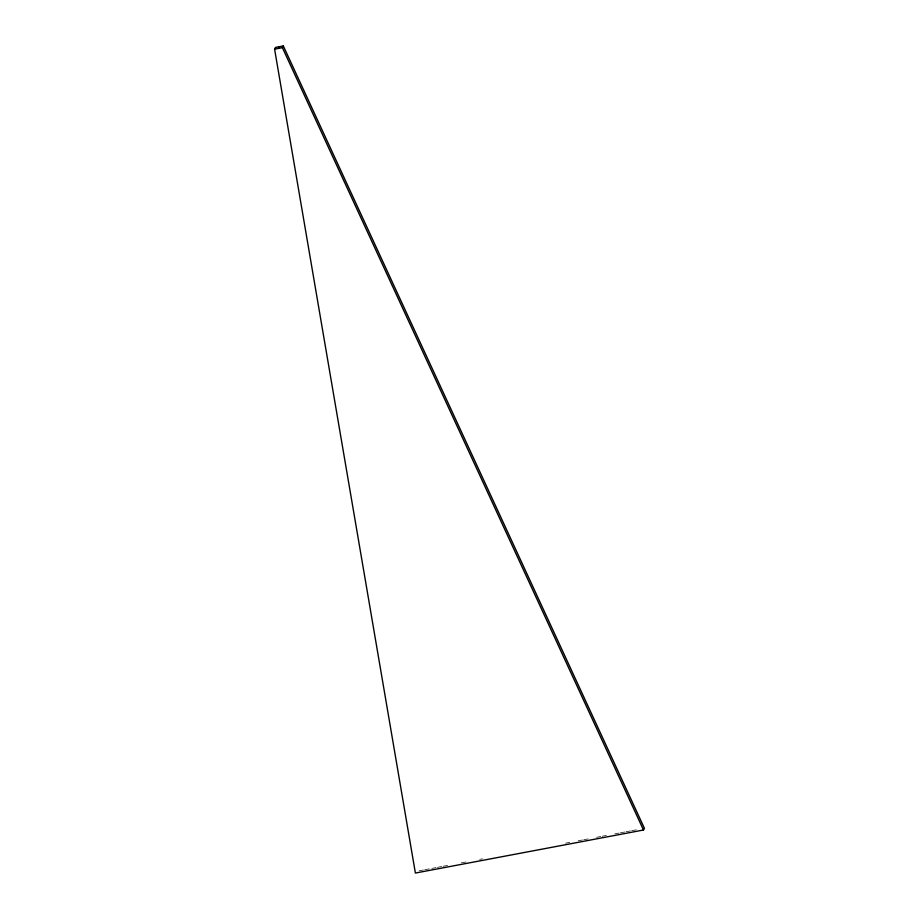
<?xml version="1.0" encoding="UTF-8"?>
<svg xmlns="http://www.w3.org/2000/svg" width="919" height="919" viewBox="0 0 919 919"><rect width="100%" height="100%" fill="white"/><g stroke="black" fill="none" stroke-linecap="round" stroke-linejoin="round"><path stroke-width="0.69" stroke-dasharray="4.59 3.45" d="M419.133 870.798L423.349 870.006M424.762 869.742L430.391 868.673M431.804 868.409L436.02 867.605M437.433 867.341L441.66 866.548M443.061 866.284L448.702 865.216M461.372 862.826L467.001 861.769M479.672 859.368L482.486 858.84M565.564 843.16L569.78 842.367M578.235 840.77L582.462 839.977M583.864 839.713L588.091 838.909M596.534 837.312L600.762 836.52M602.175 836.256L606.391 835.463M614.845 833.866L619.061 833.062M620.474 832.798L624.702 832.005M626.103 831.741L630.331 830.937M631.744 830.673L637.372 829.616"/><path stroke-width="1.38" d="M274.586 49.144L275.505 47.42L283.316 45.95L644.414 828.283L643.495 830.006L415.388 873.05L274.586 49.144L282.397 47.673L283.316 45.95M278.491 48.408L279.41 46.685M282.397 47.673L643.495 830.006"/></g></svg>
